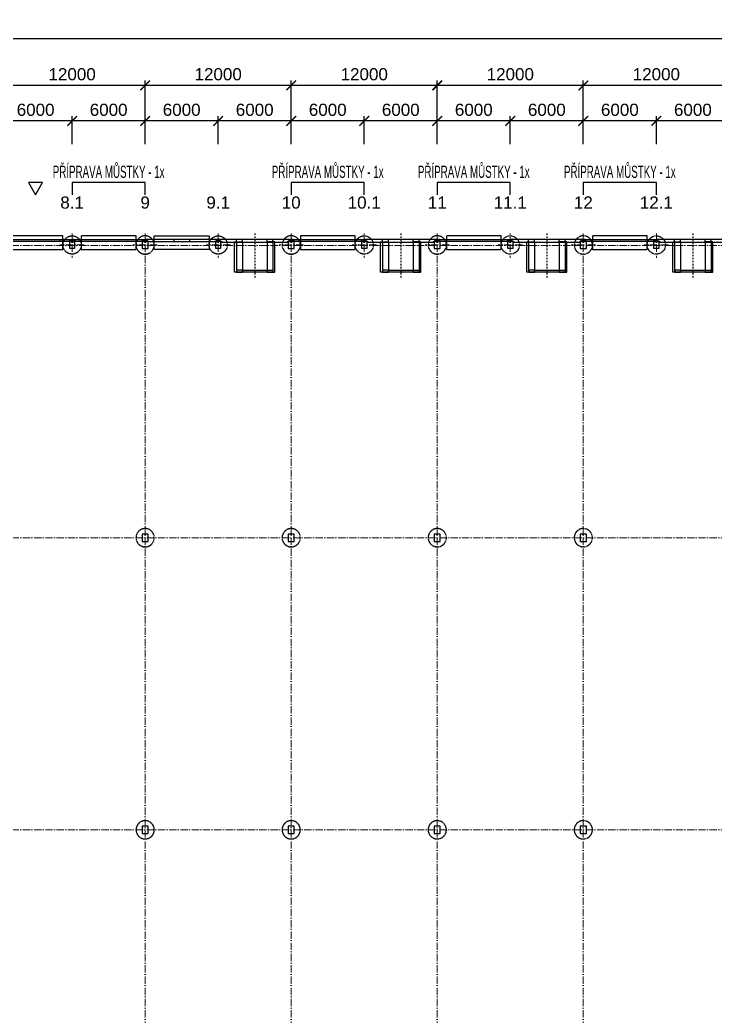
# Model space of a CAD drawing. Header units: millimetres. Extents: x 325046 to 1268204, y 1875583 to 2761998.
# Drawn here: x 791790 to 848904, y 2281945 to 2363789 of the extents above; entities that cross this region are included whole.
import ezdxf
from ezdxf.enums import TextEntityAlignment as Align

# ---------------------------------------------------------------- set-up
doc = ezdxf.new("R2010")
doc.units = ezdxf.units.MM
doc.header["$LTSCALE"] = 100
doc.header["$PDMODE"] = 65
for name, pattern in [('ACAD_ISO10W100', [18.5, 12, -3, 0.5, -3]), ('DASHDOT', [1, 0.5, -0.25, 0, -0.25]), ('DASHED', [0.75, 0.5, -0.25])]:
    doc.linetypes.add(name, pattern=pattern)
for name, color, linetype in [('005', 9, 'Continuous'), ('025', 1, 'Continuous'), ('035', 7, 'Continuous'), ('070', 6, 'Continuous'), ('KOTY', 2, 'Continuous'), ('Kóty osové', 5, 'Continuous')]:
    doc.layers.add(name, color=color, linetype=linetype)
doc.layers.add('Objekty - osy', color=5, linetype='ACAD_ISO10W100', lineweight=20)
doc.layers.add('Popis OS', color=7, linetype='Continuous', true_color=0xbd0a5d)
doc.layers.add('Příprava na dock', color=7, linetype='Continuous', true_color=0x616161)
doc.styles.add('ARIL-TENKÝ', font='arial.ttf')
doc.dimstyles.new('400', dxfattribs={"dimscale": 400, "dimtxt": 2.5, "dimasz": 2, "dimexe": 1, "dimexo": 12, "dimgap": 1, "dimtad": 1, "dimdec": 0, "dimzin": 0, "dimdsep": 46, "dimtxsty": 'ARIL-TENKÝ', "dimblk": 'ARCHTICK', "dimcen": 4, "dimdle": 1, "dimclrd": 256, "dimclre": 256, "dimclrt": 7, "dimadec": 0, "dimazin": 0, "dimtfac": 1, "dimtdec": 0, "dimtix": 1, "dimtofl": 0, "dimtmove": 0, "dimatfit": 0, "dimldrblk": 'OBLIQUE', "dimfxl": 1, "dimtolj": 1, "dimtzin": 0, "dimlwd": -1, "dimlwe": -1, "dimarcsym": 0})
pattern_1 = [(45, (5586535.7, -4538179.3), (22.09708691, -22.09708691), [])]
pattern_2 = [(315, (5140985.628, -6588046.055), (22.09708691, 22.09708691), [])]
pattern_3 = [(45, (4840985.628, -4728861.954), (22.09708691, -22.09708691), [])]

# ---------------------------------------------------------------- blocks, each defined once
blk = doc.blocks.new('H1 PU')
at = {"layer": 'Příprava na dock', "linetype": 'DASHED', "ltscale": 1.5}
blk.add_circle((1537736, -4876565), 750, dxfattribs=at)
blk = doc.blocks.new('mustek')
at = {"layer": 'Příprava na dock', "linetype": 'DASHED'}
for p, q in [((-285791, -4473831), (-283291, -4473831)), ((-285791, -4476831), (-283291, -4476831))]:
    blk.add_line(p, q, dxfattribs=at)
at = {"layer": 'Příprava na dock'}
for points in [[(-285791, -4473681), (-285791, -4473681), (-285791, -4474316), (-283291, -4474316), (-283291, -4474316), (-283291, -4473681), (-283291, -4473681), (-283291, -4473681), (-285791, -4473681), (-285791, -4473681), (-285791, -4473681), (-285791, -4473681)], [(-283291, -4474326), (-283291, -4476336), (-283441, -4476336), (-283441, -4474326), (-283291, -4474326)], [(-283291, -4476981), (-283291, -4476981), (-283291, -4476981), (-283291, -4476981), (-285791, -4476981), (-285791, -4476981), (-285791, -4476981), (-285791, -4476981), (-285791, -4476981), (-285791, -4476346), (-283291, -4476346), (-283291, -4476981)]]:
    blk.add_lwpolyline(points, dxfattribs=at)
at = {"layer": 'Příprava na dock', "linetype": 'DASHED'}
for points in [[(-283441, -4474326), (-283441, -4473841), (-283291, -4473841), (-283291, -4474326)], [(-283441, -4476332), (-283441, -4476821), (-283291, -4476821), (-283291, -4476336)]]:
    blk.add_lwpolyline(points, dxfattribs=at)
at = {"layer": 'Příprava na dock', "linetype": 'DASHDOT', "ltscale": 2.5}
blk.add_lwpolyline([(-286471, -4475331), (-282791, -4475331)], dxfattribs=at)
blk = doc.blocks.new('_ARCHTICK')
at = {"color": 0, "linetype": 'ByBlock', "const_width": 0.15}
blk.add_lwpolyline([(-0.5, -0.5), (0.5, 0.5)], dxfattribs=at)
blk = doc.blocks.new('*D1364')
at = {"layer": 'Defpoints', "color": 0, "transparency": 16777216}
for p in [(820079, 2355490), (820079, 2348788), (826079, 2348788)]:
    blk.add_point(p, dxfattribs=at)
at = {"layer": 'Kóty osové', "transparency": 16777216}
for p, q in [((820079, 2353588), (820079, 2355890)), ((826079, 2353588), (826079, 2355890)), ((826479, 2355490), (819679, 2355490))]:
    blk.add_line(p, q, dxfattribs=at)
at = {"layer": 'Kóty osové', "transparency": 16777216, "xscale": 800, "yscale": 800, "zscale": 800}
for p, rotation in [((820079, 2355490), 179.9999999999866), ((826079, 2355490), 359.9999999999867)]:
    blk.add_blockref('_ARCHTICK', p, dxfattribs=dict(at, rotation=rotation))
at = {"layer": 'Kóty osové', "color": 7, "transparency": 16777216, "insert": (823079, 2356401), "char_height": 1000, "attachment_point": 5, "style": 'ARIL-TENKÝ'}
blk.add_mtext('\\A1;6000', dxfattribs=at)
blk = doc.blocks.new('_Oblique')
at = {"color": 0, "lineweight": -2}
blk.add_line((-0.5, -0.5), (0.5, 0.5), dxfattribs=at)
blk = doc.blocks.new('*D1365')
at = {"layer": 'Defpoints', "color": 0, "transparency": 16777216}
for p in [(814079, 2355490), (814079, 2348788), (820079, 2348788)]:
    blk.add_point(p, dxfattribs=at)
at = {"layer": 'Kóty osové', "transparency": 16777216}
for p, q in [((814079, 2353588), (814079, 2355890)), ((820079, 2353588), (820079, 2355890)), ((820479, 2355490), (813679, 2355490))]:
    blk.add_line(p, q, dxfattribs=at)
at = {"layer": 'Kóty osové', "transparency": 16777216, "xscale": 800, "yscale": 800, "zscale": 800, "rotation": 180}
blk.add_blockref('_ARCHTICK', (814079, 2355490), dxfattribs=at)
at = {"layer": 'Kóty osové', "transparency": 16777216, "xscale": 800, "yscale": 800, "zscale": 800}
blk.add_blockref('_ARCHTICK', (820079, 2355490), dxfattribs=at)
at = {"layer": 'Kóty osové', "color": 7, "transparency": 16777216, "insert": (817079, 2356401), "char_height": 1000, "attachment_point": 5, "style": 'ARIL-TENKÝ'}
blk.add_mtext('\\A1;6000', dxfattribs=at)
blk = doc.blocks.new('*D1366')
at = {"layer": 'Defpoints', "color": 0, "transparency": 16777216}
for p in [(808079, 2355490), (808079, 2348788), (814079, 2348788)]:
    blk.add_point(p, dxfattribs=at)
at = {"layer": 'Kóty osové', "transparency": 16777216}
for p, q in [((808079, 2353588), (808079, 2355890)), ((814079, 2353588), (814079, 2355890)), ((814479, 2355490), (807679, 2355490))]:
    blk.add_line(p, q, dxfattribs=at)
at = {"layer": 'Kóty osové', "transparency": 16777216, "xscale": 800, "yscale": 800, "zscale": 800, "rotation": 180}
blk.add_blockref('_ARCHTICK', (808079, 2355490), dxfattribs=at)
at = {"layer": 'Kóty osové', "transparency": 16777216, "xscale": 800, "yscale": 800, "zscale": 800}
blk.add_blockref('_ARCHTICK', (814079, 2355490), dxfattribs=at)
at = {"layer": 'Kóty osové', "color": 7, "transparency": 16777216, "insert": (811079, 2356401), "char_height": 1000, "attachment_point": 5, "style": 'ARIL-TENKÝ'}
blk.add_mtext('\\A1;6000', dxfattribs=at)
blk = doc.blocks.new('*D1367')
at = {"layer": 'Defpoints', "color": 0, "transparency": 16777216}
for p in [(802079, 2355490), (802079, 2348788), (808079, 2348788)]:
    blk.add_point(p, dxfattribs=at)
at = {"layer": 'Kóty osové', "transparency": 16777216}
for p, q in [((802079, 2353588), (802079, 2355890)), ((808079, 2353588), (808079, 2355890)), ((808479, 2355490), (801679, 2355490))]:
    blk.add_line(p, q, dxfattribs=at)
at = {"layer": 'Kóty osové', "transparency": 16777216, "xscale": 800, "yscale": 800, "zscale": 800, "rotation": 180}
blk.add_blockref('_ARCHTICK', (802079, 2355490), dxfattribs=at)
at = {"layer": 'Kóty osové', "transparency": 16777216, "xscale": 800, "yscale": 800, "zscale": 800}
blk.add_blockref('_ARCHTICK', (808079, 2355490), dxfattribs=at)
at = {"layer": 'Kóty osové', "color": 7, "transparency": 16777216, "insert": (805079, 2356401), "char_height": 1000, "attachment_point": 5, "style": 'ARIL-TENKÝ'}
blk.add_mtext('\\A1;6000', dxfattribs=at)
blk = doc.blocks.new('*D1368')
at = {"layer": 'Defpoints', "color": 0, "transparency": 16777216}
for p in [(796079, 2355490), (796079, 2348788), (802079, 2348788)]:
    blk.add_point(p, dxfattribs=at)
at = {"layer": 'Kóty osové', "transparency": 16777216}
for p, q in [((796079, 2353588), (796079, 2355890)), ((802079, 2353588), (802079, 2355890)), ((802479, 2355490), (795679, 2355490))]:
    blk.add_line(p, q, dxfattribs=at)
at = {"layer": 'Kóty osové', "transparency": 16777216, "xscale": 800, "yscale": 800, "zscale": 800, "rotation": 180}
blk.add_blockref('_ARCHTICK', (796079, 2355490), dxfattribs=at)
at = {"layer": 'Kóty osové', "transparency": 16777216, "xscale": 800, "yscale": 800, "zscale": 800}
blk.add_blockref('_ARCHTICK', (802079, 2355490), dxfattribs=at)
at = {"layer": 'Kóty osové', "color": 7, "transparency": 16777216, "insert": (799079, 2356401), "char_height": 1000, "attachment_point": 5, "style": 'ARIL-TENKÝ'}
blk.add_mtext('\\A1;6000', dxfattribs=at)
blk = doc.blocks.new('*D1369')
at = {"layer": 'Defpoints', "color": 0, "transparency": 16777216}
for p in [(790079, 2355490), (790079, 2348788), (796079, 2348788)]:
    blk.add_point(p, dxfattribs=at)
at = {"layer": 'Kóty osové', "transparency": 16777216}
for p, q in [((790079, 2353588), (790079, 2355890)), ((796079, 2353588), (796079, 2355890)), ((796479, 2355490), (789679, 2355490))]:
    blk.add_line(p, q, dxfattribs=at)
at = {"layer": 'Kóty osové', "transparency": 16777216, "xscale": 800, "yscale": 800, "zscale": 800, "rotation": 180}
blk.add_blockref('_ARCHTICK', (790079, 2355490), dxfattribs=at)
at = {"layer": 'Kóty osové', "transparency": 16777216, "xscale": 800, "yscale": 800, "zscale": 800}
blk.add_blockref('_ARCHTICK', (796079, 2355490), dxfattribs=at)
at = {"layer": 'Kóty osové', "color": 7, "transparency": 16777216, "insert": (793079, 2356401), "char_height": 1000, "attachment_point": 5, "style": 'ARIL-TENKÝ'}
blk.add_mtext('\\A1;6000', dxfattribs=at)
blk = doc.blocks.new('*D1401')
at = {"layer": 'Defpoints', "color": 0, "transparency": 16777216}
for p in [(844079, 2355490), (844079, 2348788), (850079, 2348788)]:
    blk.add_point(p, dxfattribs=at)
at = {"layer": 'Kóty osové', "transparency": 16777216}
for p, q in [((844079, 2353588), (844079, 2355890)), ((850079, 2353588), (850079, 2355890)), ((850479, 2355490), (843679, 2355490))]:
    blk.add_line(p, q, dxfattribs=at)
at = {"layer": 'Kóty osové', "transparency": 16777216, "xscale": 800, "yscale": 800, "zscale": 800, "rotation": 180}
blk.add_blockref('_ARCHTICK', (844079, 2355490), dxfattribs=at)
at = {"layer": 'Kóty osové', "transparency": 16777216, "xscale": 800, "yscale": 800, "zscale": 800}
blk.add_blockref('_ARCHTICK', (850079, 2355490), dxfattribs=at)
at = {"layer": 'Kóty osové', "color": 7, "transparency": 16777216, "insert": (847079, 2356401), "char_height": 1000, "attachment_point": 5, "style": 'ARIL-TENKÝ'}
blk.add_mtext('\\A1;6000', dxfattribs=at)
blk = doc.blocks.new('*D1402')
at = {"layer": 'Defpoints', "color": 0, "transparency": 16777216}
for p in [(838079, 2355490), (838079, 2348788), (844079, 2348788)]:
    blk.add_point(p, dxfattribs=at)
at = {"layer": 'Kóty osové', "transparency": 16777216}
for p, q in [((838079, 2353588), (838079, 2355890)), ((844079, 2353588), (844079, 2355890)), ((844479, 2355490), (837679, 2355490))]:
    blk.add_line(p, q, dxfattribs=at)
at = {"layer": 'Kóty osové', "transparency": 16777216, "xscale": 800, "yscale": 800, "zscale": 800, "rotation": 180}
blk.add_blockref('_ARCHTICK', (838079, 2355490), dxfattribs=at)
at = {"layer": 'Kóty osové', "transparency": 16777216, "xscale": 800, "yscale": 800, "zscale": 800}
blk.add_blockref('_ARCHTICK', (844079, 2355490), dxfattribs=at)
at = {"layer": 'Kóty osové', "color": 7, "transparency": 16777216, "insert": (841079, 2356401), "char_height": 1000, "attachment_point": 5, "style": 'ARIL-TENKÝ'}
blk.add_mtext('\\A1;6000', dxfattribs=at)
blk = doc.blocks.new('*D1403')
at = {"layer": 'Defpoints', "color": 0, "transparency": 16777216}
for p in [(832079, 2355490), (832079, 2348788), (838079, 2348788)]:
    blk.add_point(p, dxfattribs=at)
at = {"layer": 'Kóty osové', "transparency": 16777216}
for p, q in [((832079, 2353588), (832079, 2355890)), ((838079, 2353588), (838079, 2355890)), ((838479, 2355490), (831679, 2355490))]:
    blk.add_line(p, q, dxfattribs=at)
at = {"layer": 'Kóty osové', "transparency": 16777216, "xscale": 800, "yscale": 800, "zscale": 800, "rotation": 180}
blk.add_blockref('_ARCHTICK', (832079, 2355490), dxfattribs=at)
at = {"layer": 'Kóty osové', "transparency": 16777216, "xscale": 800, "yscale": 800, "zscale": 800}
blk.add_blockref('_ARCHTICK', (838079, 2355490), dxfattribs=at)
at = {"layer": 'Kóty osové', "color": 7, "transparency": 16777216, "insert": (835079, 2356401), "char_height": 1000, "attachment_point": 5, "style": 'ARIL-TENKÝ'}
blk.add_mtext('\\A1;6000', dxfattribs=at)
blk = doc.blocks.new('*D1404')
at = {"layer": 'Defpoints', "color": 0, "transparency": 16777216}
for p in [(826079, 2355490), (826079, 2348788), (832079, 2348788)]:
    blk.add_point(p, dxfattribs=at)
at = {"layer": 'Kóty osové', "transparency": 16777216}
for p, q in [((826079, 2353588), (826079, 2355890)), ((832079, 2353588), (832079, 2355890)), ((832479, 2355490), (825679, 2355490))]:
    blk.add_line(p, q, dxfattribs=at)
at = {"layer": 'Kóty osové', "transparency": 16777216, "xscale": 800, "yscale": 800, "zscale": 800, "rotation": 180}
blk.add_blockref('_ARCHTICK', (826079, 2355490), dxfattribs=at)
at = {"layer": 'Kóty osové', "transparency": 16777216, "xscale": 800, "yscale": 800, "zscale": 800}
blk.add_blockref('_ARCHTICK', (832079, 2355490), dxfattribs=at)
at = {"layer": 'Kóty osové', "color": 7, "transparency": 16777216, "insert": (829079, 2356401), "char_height": 1000, "attachment_point": 5, "style": 'ARIL-TENKÝ'}
blk.add_mtext('\\A1;6000', dxfattribs=at)
blk = doc.blocks.new('*D1433')
at = {"layer": 'Defpoints', "color": 0, "transparency": 16777216}
for p in [(790079, 2358409), (802079, 2353588), (790079, 2348908)]:
    blk.add_point(p, dxfattribs=at)
at = {"layer": 'Kóty osové', "transparency": 16777216}
for p, q in [((790079, 2353708), (790079, 2358809)), ((802079, 2358388), (802079, 2358809)), ((802479, 2358409), (789679, 2358409))]:
    blk.add_line(p, q, dxfattribs=at)
at = {"layer": 'Kóty osové', "transparency": 16777216, "xscale": 800, "yscale": 800, "zscale": 800, "rotation": 180}
blk.add_blockref('_ARCHTICK', (790079, 2358409), dxfattribs=at)
at = {"layer": 'Kóty osové', "transparency": 16777216, "xscale": 800, "yscale": 800, "zscale": 800}
blk.add_blockref('_ARCHTICK', (802079, 2358409), dxfattribs=at)
at = {"layer": 'Kóty osové', "color": 7, "transparency": 16777216, "insert": (796079, 2359319), "char_height": 1000, "attachment_point": 5, "style": 'ARIL-TENKÝ'}
blk.add_mtext('\\A1;12000', dxfattribs=at)
blk = doc.blocks.new('*D1434')
at = {"layer": 'Defpoints', "color": 0, "transparency": 16777216}
for p in [(802079, 2358409), (814079, 2353588), (802079, 2348908)]:
    blk.add_point(p, dxfattribs=at)
at = {"layer": 'Kóty osové', "transparency": 16777216}
for p, q in [((802079, 2353708), (802079, 2358809)), ((814079, 2358388), (814079, 2358809)), ((814479, 2358409), (801679, 2358409))]:
    blk.add_line(p, q, dxfattribs=at)
at = {"layer": 'Kóty osové', "transparency": 16777216, "xscale": 800, "yscale": 800, "zscale": 800, "rotation": 180}
blk.add_blockref('_ARCHTICK', (802079, 2358409), dxfattribs=at)
at = {"layer": 'Kóty osové', "transparency": 16777216, "xscale": 800, "yscale": 800, "zscale": 800}
blk.add_blockref('_ARCHTICK', (814079, 2358409), dxfattribs=at)
at = {"layer": 'Kóty osové', "color": 7, "transparency": 16777216, "insert": (808079, 2359319), "char_height": 1000, "attachment_point": 5, "style": 'ARIL-TENKÝ'}
blk.add_mtext('\\A1;12000', dxfattribs=at)
blk = doc.blocks.new('*D1435')
at = {"layer": 'Defpoints', "color": 0, "transparency": 16777216}
for p in [(814079, 2358409), (826079, 2353588), (814079, 2348908)]:
    blk.add_point(p, dxfattribs=at)
at = {"layer": 'Kóty osové', "transparency": 16777216}
for p, q in [((814079, 2353708), (814079, 2358809)), ((826079, 2358388), (826079, 2358809)), ((826479, 2358409), (813679, 2358409))]:
    blk.add_line(p, q, dxfattribs=at)
at = {"layer": 'Kóty osové', "transparency": 16777216, "xscale": 800, "yscale": 800, "zscale": 800, "rotation": 180}
blk.add_blockref('_ARCHTICK', (814079, 2358409), dxfattribs=at)
at = {"layer": 'Kóty osové', "transparency": 16777216, "xscale": 800, "yscale": 800, "zscale": 800}
blk.add_blockref('_ARCHTICK', (826079, 2358409), dxfattribs=at)
at = {"layer": 'Kóty osové', "color": 7, "transparency": 16777216, "insert": (820079, 2359319), "char_height": 1000, "attachment_point": 5, "style": 'ARIL-TENKÝ'}
blk.add_mtext('\\A1;12000', dxfattribs=at)
blk = doc.blocks.new('*D1436')
at = {"layer": 'Defpoints', "color": 0, "transparency": 16777216}
for p in [(826079, 2358409), (838079, 2353588), (826079, 2348908)]:
    blk.add_point(p, dxfattribs=at)
at = {"layer": 'Kóty osové', "transparency": 16777216}
for p, q in [((826079, 2353708), (826079, 2358809)), ((838079, 2358388), (838079, 2358809)), ((838479, 2358409), (825679, 2358409))]:
    blk.add_line(p, q, dxfattribs=at)
at = {"layer": 'Kóty osové', "transparency": 16777216, "xscale": 800, "yscale": 800, "zscale": 800, "rotation": 180}
blk.add_blockref('_ARCHTICK', (826079, 2358409), dxfattribs=at)
at = {"layer": 'Kóty osové', "transparency": 16777216, "xscale": 800, "yscale": 800, "zscale": 800}
blk.add_blockref('_ARCHTICK', (838079, 2358409), dxfattribs=at)
at = {"layer": 'Kóty osové', "color": 7, "transparency": 16777216, "insert": (832079, 2359319), "char_height": 1000, "attachment_point": 5, "style": 'ARIL-TENKÝ'}
blk.add_mtext('\\A1;12000', dxfattribs=at)
blk = doc.blocks.new('*D1437')
at = {"layer": 'Defpoints', "color": 0, "transparency": 16777216}
for p in [(838079, 2358409), (850079, 2353588), (838079, 2348908)]:
    blk.add_point(p, dxfattribs=at)
at = {"layer": 'Kóty osové', "transparency": 16777216}
for p, q in [((838079, 2353708), (838079, 2358809)), ((850079, 2358388), (850079, 2358809)), ((850479, 2358409), (837679, 2358409))]:
    blk.add_line(p, q, dxfattribs=at)
at = {"layer": 'Kóty osové', "transparency": 16777216, "xscale": 800, "yscale": 800, "zscale": 800, "rotation": 180}
blk.add_blockref('_ARCHTICK', (838079, 2358409), dxfattribs=at)
at = {"layer": 'Kóty osové', "transparency": 16777216, "xscale": 800, "yscale": 800, "zscale": 800}
blk.add_blockref('_ARCHTICK', (850079, 2358409), dxfattribs=at)
at = {"layer": 'Kóty osové', "color": 7, "transparency": 16777216, "insert": (844079, 2359319), "char_height": 1000, "attachment_point": 5, "style": 'ARIL-TENKÝ'}
blk.add_mtext('\\A1;12000', dxfattribs=at)
blk = doc.blocks.new('ZN15_PU')
at = {"layer": '005'}
h = blk.add_hatch(dxfattribs=at)
h.set_pattern_fill('ANSI31', color=256, scale=250, angle=90)
h.set_pattern_definition(pattern_1)
edge = h.paths.add_edge_path()
edge.add_line((1326099, -5523250), (1326099, -5523131))
edge.add_line((1326099, -5523131), (1326219, -5523131))
edge.add_line((1326219, -5523133), (1326219, -5523251))
edge.add_line((1326219, -5523251), (1326099, -5523251))
h = blk.add_hatch(dxfattribs=at)
h.set_pattern_fill('ANSI31', color=256, scale=250, angle=90)
h.set_pattern_definition(pattern_1)
edge = h.paths.add_edge_path()
edge.add_line((1332059, -5523241), (1332059, -5523131))
edge.add_line((1332059, -5523131), (1331939, -5523131))
edge.add_line((1331939, -5523141), (1331939, -5523251))
edge.add_line((1331939, -5523251), (1332059, -5523251))
at = {"layer": '005', "linetype": 'DASHDOT'}
for points in [[(1326049, -5523191), (1326269, -5523191)], [(1326159, -5523301), (1326159, -5523081)], [(1332109, -5523191), (1331889, -5523191)], [(1331999, -5523301), (1331999, -5523081)]]:
    blk.add_lwpolyline(points, dxfattribs=at)
at = {"layer": '025', "linetype": 'DASHED'}
blk.add_lwpolyline([(1331329, -5523561), (1326829, -5523561), (1326829, -5522461), (1331329, -5522461)], close=True, dxfattribs=at)
at = {"layer": '025'}
for points in [[(1326099, -5523251), (1326099, -5523131), (1326219, -5523131), (1326219, -5523251), (1326099, -5523251)], [(1332059, -5523251), (1332059, -5523131), (1331939, -5523131), (1331939, -5523251), (1332059, -5523251)]]:
    blk.add_lwpolyline(points, dxfattribs=at)
at = {"layer": '035', "ltscale": 0.5}
blk.add_lwpolyline([(1326089, -5523261), (1332069, -5523261), (1332069, -5523121), (1331809, -5523121), (1331809, -5523101), (1326349, -5523101), (1326349, -5523121), (1326089, -5523121)], close=True, dxfattribs=at)
at = {"layer": '035'}
for points in [[(1326089, -5523261), (1326089, -5523121), (1326229, -5523121), (1326229, -5523261)], [(1332069, -5523261), (1332069, -5523121), (1331929, -5523121), (1331929, -5523261)]]:
    blk.add_lwpolyline(points, close=True, dxfattribs=at)
for points in [[(1326219, -5523131), (1326219, -5523121)], [(1326219, -5523131), (1326219, -5523121)], [(1326219, -5523251), (1326219, -5523261)], [(1326219, -5523251), (1326219, -5523261)], [(1331939, -5523131), (1331939, -5523121)], [(1331939, -5523131), (1331939, -5523121)], [(1331939, -5523251), (1331939, -5523261)], [(1331939, -5523251), (1331939, -5523261)]]:
    blk.add_lwpolyline(points, dxfattribs=at)
blk = doc.blocks.new('ZN9')
at = {"layer": '005'}
h = blk.add_hatch(dxfattribs=at)
h.set_pattern_fill('ANSI31', color=256, scale=250, angle=360)
h.set_pattern_definition([(45, (2111220.89, -1291173.425), (-22.09708691, 22.09708691), [])])
edge = h.paths.add_edge_path()
edge.add_line((1126159, -5545650), (1126269, -5545650))
edge.add_line((1126269, -5545650), (1126269, -5545770))
edge.add_line((1126259, -5545770), (1126149, -5545770))
edge.add_line((1126149, -5545770), (1126149, -5545650))
h = blk.add_hatch(dxfattribs=at)
h.set_pattern_fill('ANSI31', color=256, scale=250, angle=360)
h.set_pattern_definition([(315, (2111220.89, -9806087.146), (-22.09708691, -22.09708691), [])])
edge = h.paths.add_edge_path()
edge.add_line((1126159, -5551610), (1126269, -5551610))
edge.add_line((1126269, -5551610), (1126269, -5551490))
edge.add_line((1126259, -5551490), (1126149, -5551490))
edge.add_line((1126149, -5551490), (1126149, -5551610))
at = {"layer": '005', "linetype": 'DASHDOT'}
for points in [[(1126099, -5545710), (1126319, -5545710)], [(1126209, -5545600), (1126209, -5545820)], [(1126209, -5551660), (1126209, -5551440)], [(1126099, -5551550), (1126319, -5551550)]]:
    blk.add_lwpolyline(points, dxfattribs=at)
at = {"layer": '025'}
for points in [[(1126149, -5545650), (1126269, -5545650), (1126269, -5545770), (1126149, -5545770), (1126149, -5545650)], [(1126149, -5551610), (1126269, -5551610), (1126269, -5551490), (1126149, -5551490), (1126149, -5551610)]]:
    blk.add_lwpolyline(points, dxfattribs=at)
at = {"layer": '035', "ltscale": 0.5}
blk.add_lwpolyline([(1126139, -5551620), (1126139, -5545640), (1126279, -5545640), (1126279, -5545900), (1126339, -5545900), (1126339, -5551360), (1126279, -5551360), (1126279, -5551620)], close=True, dxfattribs=at)
at = {"layer": '035'}
for points in [[(1126139, -5545640), (1126279, -5545640), (1126279, -5545780), (1126139, -5545780)], [(1126139, -5551620), (1126279, -5551620), (1126279, -5551480), (1126139, -5551480)]]:
    blk.add_lwpolyline(points, close=True, dxfattribs=at)
for points in [[(1126149, -5545770), (1126139, -5545770)], [(1126149, -5545770), (1126139, -5545770)], [(1126269, -5545770), (1126279, -5545770)], [(1126269, -5545770), (1126279, -5545770)], [(1126339, -5547615), (1126139, -5547615)], [(1126339, -5549645), (1126139, -5549645)], [(1126149, -5551490), (1126139, -5551490)], [(1126149, -5551490), (1126139, -5551490)], [(1126269, -5551490), (1126279, -5551490)], [(1126269, -5551490), (1126279, -5551490)]]:
    blk.add_lwpolyline(points, dxfattribs=at)
at = {"layer": '035', "linetype": 'DASHED'}
for points in [[(1126339, -5547130), (1126139, -5547130)], [(1126339, -5550130), (1126139, -5550130)]]:
    blk.add_lwpolyline(points, dxfattribs=at)
blk = doc.blocks.new('ZN15.1_PU')
at = {"layer": '005'}
h = blk.add_hatch(dxfattribs=at)
h.set_pattern_fill('ANSI31', color=256, scale=250, angle=270)
h.set_pattern_definition(pattern_2)
edge = h.paths.add_edge_path()
edge.add_line((880549, -5602975), (880549, -5603094))
edge.add_line((880549, -5603094), (880669, -5603094))
edge.add_line((880669, -5603093), (880669, -5602974))
edge.add_line((880669, -5602974), (880549, -5602974))
h = blk.add_hatch(dxfattribs=at)
h.set_pattern_fill('ANSI31', color=256, scale=250, angle=270)
h.set_pattern_definition(pattern_2)
edge = h.paths.add_edge_path()
edge.add_line((886509, -5602984), (886509, -5603094))
edge.add_line((886509, -5603094), (886389, -5603094))
edge.add_line((886389, -5603084), (886389, -5602974))
edge.add_line((886389, -5602974), (886509, -5602974))
at = {"layer": '005', "linetype": 'DASHDOT'}
for points in [[(880499, -5603034), (880719, -5603034)], [(880609, -5602924), (880609, -5603144)], [(886559, -5603034), (886339, -5603034)], [(886449, -5602924), (886449, -5603144)]]:
    blk.add_lwpolyline(points, dxfattribs=at)
at = {"layer": '025'}
for points in [[(880549, -5602974), (880549, -5603094), (880669, -5603094), (880669, -5602974), (880549, -5602974)], [(886509, -5602974), (886509, -5603094), (886389, -5603094), (886389, -5602974), (886509, -5602974)]]:
    blk.add_lwpolyline(points, dxfattribs=at)
at = {"layer": '025', "linetype": 'DASHED'}
blk.add_lwpolyline([(885779, -5602664), (881279, -5602664), (881279, -5603764), (885779, -5603764)], close=True, dxfattribs=at)
at = {"layer": '035', "ltscale": 0.5}
blk.add_lwpolyline([(880539, -5602964), (886519, -5602964), (886519, -5603104), (886259, -5603104), (886259, -5603124), (880799, -5603124), (880799, -5603104), (880539, -5603104)], close=True, dxfattribs=at)
at = {"layer": '035'}
for points in [[(880539, -5602964), (880539, -5603104), (880679, -5603104), (880679, -5602964)], [(886519, -5602964), (886519, -5603104), (886379, -5603104), (886379, -5602964)]]:
    blk.add_lwpolyline(points, close=True, dxfattribs=at)
for points in [[(880669, -5602974), (880669, -5602964)], [(880669, -5602974), (880669, -5602964)], [(880669, -5603094), (880669, -5603104)], [(880669, -5603094), (880669, -5603104)], [(881529, -5602964), (881529, -5603124)], [(885529, -5602964), (885529, -5603124)], [(886389, -5602974), (886389, -5602964)], [(886389, -5602974), (886389, -5602964)], [(886389, -5603094), (886389, -5603104)], [(886389, -5603094), (886389, -5603104)]]:
    blk.add_lwpolyline(points, dxfattribs=at)
blk = doc.blocks.new('ZN15.2_PU')
at = {"layer": '005'}
h = blk.add_hatch(dxfattribs=at)
h.set_pattern_fill('ANSI31', color=256, scale=250, angle=90)
h.set_pattern_definition(pattern_3)
edge = h.paths.add_edge_path()
edge.add_line((580549, -5713933), (580549, -5713814))
edge.add_line((580549, -5713814), (580669, -5713814))
edge.add_line((580669, -5713815), (580669, -5713934))
edge.add_line((580669, -5713934), (580549, -5713934))
h = blk.add_hatch(dxfattribs=at)
h.set_pattern_fill('ANSI31', color=256, scale=250, angle=90)
h.set_pattern_definition(pattern_3)
edge = h.paths.add_edge_path()
edge.add_line((586509, -5713924), (586509, -5713814))
edge.add_line((586509, -5713814), (586389, -5713814))
edge.add_line((586389, -5713824), (586389, -5713934))
edge.add_line((586389, -5713934), (586509, -5713934))
at = {"layer": '005', "linetype": 'DASHDOT'}
for points in [[(580499, -5713874), (580719, -5713874)], [(580609, -5713984), (580609, -5713764)], [(586559, -5713874), (586339, -5713874)], [(586449, -5713984), (586449, -5713764)]]:
    blk.add_lwpolyline(points, dxfattribs=at)
at = {"layer": '025', "linetype": 'DASHED'}
blk.add_lwpolyline([(585779, -5714244), (581279, -5714244), (581279, -5713144), (585779, -5713144)], close=True, dxfattribs=at)
at = {"layer": '025'}
for points in [[(580549, -5713934), (580549, -5713814), (580669, -5713814), (580669, -5713934), (580549, -5713934)], [(586509, -5713934), (586509, -5713814), (586389, -5713814), (586389, -5713934), (586509, -5713934)]]:
    blk.add_lwpolyline(points, dxfattribs=at)
at = {"layer": '035', "ltscale": 0.5}
blk.add_lwpolyline([(580539, -5713944), (586519, -5713944), (586519, -5713804), (586259, -5713804), (586259, -5713784), (580799, -5713784), (580799, -5713804), (580539, -5713804)], close=True, dxfattribs=at)
at = {"layer": '035'}
for points in [[(580539, -5713944), (580539, -5713804), (580679, -5713804), (580679, -5713944)], [(586519, -5713944), (586519, -5713804), (586379, -5713804), (586379, -5713944)]]:
    blk.add_lwpolyline(points, close=True, dxfattribs=at)
for points in [[(580669, -5713814), (580669, -5713804)], [(580669, -5713814), (580669, -5713804)], [(580669, -5713934), (580669, -5713944)], [(580669, -5713934), (580669, -5713944)], [(582879, -5713944), (582879, -5713784)], [(584179, -5713944), (584179, -5713784)], [(586389, -5713814), (586389, -5713804)], [(586389, -5713814), (586389, -5713804)], [(586389, -5713934), (586389, -5713944)], [(586389, -5713934), (586389, -5713944)]]:
    blk.add_lwpolyline(points, dxfattribs=at)
blk = doc.blocks.new('*D1562')
at = {"layer": 'Defpoints', "color": 0, "transparency": 16777216}
for p in [(705684, 2362222), (705684, 2345719), (1078474, 2345719)]:
    blk.add_point(p, dxfattribs=at)
at = {"layer": 'Kóty osové', "transparency": 16777216}
for p, q in [((1078874, 2362222), (705284, 2362222)), ((705684, 2350519), (705684, 2362622)), ((1078474, 2350519), (1078474, 2362622))]:
    blk.add_line(p, q, dxfattribs=at)
at = {"layer": 'Kóty osové', "transparency": 16777216, "xscale": 800, "yscale": 800, "zscale": 800, "rotation": 180}
blk.add_blockref('_ARCHTICK', (705684, 2362222), dxfattribs=at)
at = {"layer": 'Kóty osové', "transparency": 16777216, "xscale": 800, "yscale": 800, "zscale": 800}
blk.add_blockref('_ARCHTICK', (1078474, 2362222), dxfattribs=at)
at = {"layer": 'Kóty osové', "color": 7, "transparency": 16777216, "insert": (892079, 2363133), "char_height": 1000, "attachment_point": 5, "style": 'ARIL-TENKÝ'}
blk.add_mtext('\\A1;372790', dxfattribs=at)

msp = doc.modelspace()

# ---------------------------------------------------------------- linework, layer by layer
at = {"layer": '025', "linetype": 'DASHED', "ltscale": 0.8}
for points in [[(796218.7, 2345571.1), (796218.7, 2345579.1), (795938.7, 2345579.1), (795938.7, 2345571.1)], [(796218.7, 2345571.1), (796218.7, 2345579.1), (795938.7, 2345579.1), (795938.7, 2345571.1)], [(802218.7, 2345571.1), (802218.7, 2345579.1), (801938.7, 2345579.1), (801938.7, 2345571.1)], [(802218.7, 2345571.1), (802218.7, 2345579.1), (801938.7, 2345579.1), (801938.7, 2345571.1)], [(808218.7, 2345571.1), (808218.7, 2345579.1), (807938.7, 2345579.1), (807938.7, 2345571.1)], [(808218.7, 2345571.1), (808218.7, 2345579.1), (807938.7, 2345579.1), (807938.7, 2345571.1)], [(814218.7, 2345571.1), (814218.7, 2345579.1), (813938.7, 2345579.1), (813938.7, 2345571.1)], [(814218.7, 2345571.1), (814218.7, 2345579.1), (813938.7, 2345579.1), (813938.7, 2345571.1)], [(820218.7, 2345571.1), (820218.7, 2345579.1), (819938.7, 2345579.1), (819938.7, 2345571.1)], [(820218.7, 2345571.1), (820218.7, 2345579.1), (819938.7, 2345579.1), (819938.7, 2345571.1)], [(826218.7, 2345571.1), (826218.7, 2345579.1), (825938.7, 2345579.1), (825938.7, 2345571.1)], [(826218.7, 2345571.1), (826218.7, 2345579.1), (825938.7, 2345579.1), (825938.7, 2345571.1)], [(832218.7, 2345571.1), (832218.7, 2345579.1), (831938.7, 2345579.1), (831938.7, 2345571.1)], [(832218.7, 2345571.1), (832218.7, 2345579.1), (831938.7, 2345579.1), (831938.7, 2345571.1)], [(838218.7, 2345571.1), (838218.7, 2345579.1), (837938.7, 2345579.1), (837938.7, 2345571.1)], [(838218.7, 2345571.1), (838218.7, 2345579.1), (837938.7, 2345579.1), (837938.7, 2345571.1)], [(844218.7, 2345571.1), (844218.7, 2345579.1), (843938.7, 2345579.1), (843938.7, 2345571.1)], [(844218.7, 2345571.1), (844218.7, 2345579.1), (843938.7, 2345579.1), (843938.7, 2345571.1)]]:
    msp.add_lwpolyline(points, close=True, dxfattribs=at)
at = {"layer": '035', "linetype": 'DASHED', "ltscale": 0.8}
for points in [[(795928.7, 2345599.1), (795938.7, 2345579.1), (796218.7, 2345579.1), (796228.7, 2345599.1)], [(795928.7, 2345599.1), (795938.7, 2345579.1), (796218.7, 2345579.1), (796228.7, 2345599.1)], [(801928.7, 2345599.1), (801938.7, 2345579.1), (802218.7, 2345579.1), (802228.7, 2345599.1)], [(801928.7, 2345599.1), (801938.7, 2345579.1), (802218.7, 2345579.1), (802228.7, 2345599.1)], [(807928.7, 2345599.1), (807938.7, 2345579.1), (808218.7, 2345579.1), (808228.7, 2345599.1)], [(807928.7, 2345599.1), (807938.7, 2345579.1), (808218.7, 2345579.1), (808228.7, 2345599.1)], [(813928.7, 2345599.1), (813938.7, 2345579.1), (814218.7, 2345579.1), (814228.7, 2345599.1)], [(813928.7, 2345599.1), (813938.7, 2345579.1), (814218.7, 2345579.1), (814228.7, 2345599.1)], [(819928.7, 2345599.1), (819938.7, 2345579.1), (820218.7, 2345579.1), (820228.7, 2345599.1)], [(819928.7, 2345599.1), (819938.7, 2345579.1), (820218.7, 2345579.1), (820228.7, 2345599.1)], [(825928.7, 2345599.1), (825938.7, 2345579.1), (826218.7, 2345579.1), (826228.7, 2345599.1)], [(825928.7, 2345599.1), (825938.7, 2345579.1), (826218.7, 2345579.1), (826228.7, 2345599.1)], [(831928.7, 2345599.1), (831938.7, 2345579.1), (832218.7, 2345579.1), (832228.7, 2345599.1)], [(831928.7, 2345599.1), (831938.7, 2345579.1), (832218.7, 2345579.1), (832228.7, 2345599.1)], [(837928.7, 2345599.1), (837938.7, 2345579.1), (838218.7, 2345579.1), (838228.7, 2345599.1)], [(837928.7, 2345599.1), (837938.7, 2345579.1), (838218.7, 2345579.1), (838228.7, 2345599.1)], [(843928.7, 2345599.1), (843938.7, 2345579.1), (844218.7, 2345579.1), (844228.7, 2345599.1)], [(843928.7, 2345599.1), (843938.7, 2345579.1), (844218.7, 2345579.1), (844228.7, 2345599.1)]]:
    msp.add_lwpolyline(points, dxfattribs=at)
at = {"layer": '070', "ltscale": 0.5}
for points in [[(796278.7, 2344999.1), (795878.7, 2344999.1), (795878.7, 2345599.1), (796278.7, 2345599.1)], [(801828.7, 2344999.1), (802328.7, 2344999.1), (802328.7, 2345599.1), (801828.7, 2345599.1)], [(808278.7, 2344999.1), (807878.7, 2344999.1), (807878.7, 2345599.1), (808278.7, 2345599.1)], [(813828.7, 2344999.1), (814328.7, 2344999.1), (814328.7, 2345599.1), (813828.7, 2345599.1)], [(820278.7, 2344999.1), (819878.7, 2344999.1), (819878.7, 2345599.1), (820278.7, 2345599.1)], [(825828.7, 2344999.1), (826328.7, 2344999.1), (826328.7, 2345599.1), (825828.7, 2345599.1)], [(832278.7, 2344999.1), (831878.7, 2344999.1), (831878.7, 2345599.1), (832278.7, 2345599.1)], [(837828.7, 2344999.1), (838328.7, 2344999.1), (838328.7, 2345599.1), (837828.7, 2345599.1)], [(844278.7, 2344999.1), (843878.7, 2344999.1), (843878.7, 2345599.1), (844278.7, 2345599.1)], [(801828.7, 2320949.1), (802328.7, 2320949.1), (802328.7, 2321549.1), (801828.7, 2321549.1)], [(813828.7, 2320949.1), (814328.7, 2320949.1), (814328.7, 2321549.1), (813828.7, 2321549.1)], [(825828.7, 2320949.1), (826328.7, 2320949.1), (826328.7, 2321549.1), (825828.7, 2321549.1)], [(837828.7, 2320949.1), (838328.7, 2320949.1), (838328.7, 2321549.1), (837828.7, 2321549.1)], [(801828.7, 2296949.1), (802328.7, 2296949.1), (802328.7, 2297549.1), (801828.7, 2297549.1)], [(813828.7, 2296949.1), (814328.7, 2296949.1), (814328.7, 2297549.1), (813828.7, 2297549.1)], [(825828.7, 2296949.1), (826328.7, 2296949.1), (826328.7, 2297549.1), (825828.7, 2297549.1)], [(837828.7, 2296949.1), (838328.7, 2296949.1), (838328.7, 2297549.1), (837828.7, 2297549.1)]]:
    msp.add_lwpolyline(points, close=True, dxfattribs=at)
at = {"layer": 'Defpoints', "color": 4}
msp.add_lwpolyline([(792501.3, 2350421.4), (793078.7, 2349421.4), (793656, 2350421.4)], close=True, dxfattribs=at)
for points in [[(802078.7, 2349421.4), (802078.7, 2350421.4), (796078.7, 2350421.4), (796078.7, 2349421.4)], [(820078.7, 2349421.4), (820078.7, 2350421.4), (814078.7, 2350421.4), (814078.7, 2349421.4)], [(832078.7, 2349421.4), (832078.7, 2350421.4), (826078.7, 2350421.4), (826078.7, 2349421.4)], [(844078.7, 2349421.4), (844078.7, 2350421.4), (838078.7, 2350421.4), (838078.7, 2349421.4)]]:
    msp.add_lwpolyline(points, dxfattribs=at)
at = {"layer": 'Objekty - osy', "ltscale": 0.5}
for points in [[(796078.7, 2346249.1), (796078.7, 2344249.1)], [(802078.7, 2346249.1), (802078.7, 2224249.1)], [(808078.7, 2346249.1), (808078.7, 2344249.1)], [(814078.7, 2346249.1), (814078.7, 2224249.1)], [(820078.7, 2346249.1), (820078.7, 2344249.1)], [(826078.7, 2346249.1), (826078.7, 2224249.1)], [(832078.7, 2346249.1), (832078.7, 2344249.1)], [(838078.7, 2346249.1), (838078.7, 2224249.1)], [(844078.7, 2346249.1), (844078.7, 2344249.1)], [(705078.7, 2345249.1), (1079078.7, 2345249.1)], [(797078.7, 2345299.1), (795078.7, 2345299.1)], [(803078.7, 2345299.1), (801078.7, 2345299.1)], [(809078.7, 2345299.1), (807078.7, 2345299.1)], [(815078.7, 2345299.1), (813078.7, 2345299.1)], [(821078.7, 2345299.1), (819078.7, 2345299.1)], [(827078.7, 2345299.1), (825078.7, 2345299.1)], [(833078.7, 2345299.1), (831078.7, 2345299.1)], [(839078.7, 2345299.1), (837078.7, 2345299.1)], [(845078.7, 2345299.1), (843078.7, 2345299.1)], [(705078.7, 2321249.1), (1079078.7, 2321249.1)], [(705078.7, 2297249.1), (1079078.7, 2297249.1)]]:
    msp.add_lwpolyline(points, dxfattribs=at)

# ---------------------------------------------------------------- block references
at = {"layer": '005', "rotation": 90.00000000000006}
for p in [(-4080486.3, 807563.2), (-4068486.3, 807563.2), (-4056486.3, 807563.2), (-4044486.3, 807563.2), (-4032486.3, 807563.2)]:
    msp.add_blockref('H1 PU', p, dxfattribs=at)
at = {"layer": '005', "xscale": -1}
for p, rotation in [((-4074486.3, 3883035), 89.99999999999993), ((-4062486.3, 3883035), 89.99999999999984), ((-4050486.3, 3883035), 89.99999999999993), ((-4038486.3, 3883035), 89.99999999999984), ((-4074486.3, 3858985), 89.99999999999993), ((-4062486.3, 3858985), 89.99999999999993), ((-4050486.3, 3858985), 89.99999999999993), ((-4038486.3, 3858985), 89.99999999999993), ((-4074486.3, 3834985), 89.99999999999993), ((-4062486.3, 3834985), 89.99999999999993), ((-4050486.3, 3834985), 89.99999999999993), ((-4038486.3, 3834985), 89.99999999999993)]:
    msp.add_blockref('H1 PU', p, dxfattribs=dict(at, rotation=rotation))
at = {"layer": '035', "rotation": 270}
for p in [(5286409.4, 2059777.8), (5298409.4, 2059777.8), (5310409.4, 2059777.8), (5322409.4, 2059777.8)]:
    msp.add_blockref('mustek', p, dxfattribs=at)
at = {"layer": 'KOTY'}
msp.add_blockref('ZN15.1_PU', (-90450.1, 7948703.1), dxfattribs=at)
at = {"layer": 'KOTY', "xscale": -1}
for name, p, rotation in [('ZN15_PU', (-530000.2, -3177522.3), 180), ('ZN9', (-4737551.6, 3471877.9), 89.99999999999967), ('ZN15_PU', (-512000.2, -3177522.3), 180), ('ZN9', (-4725551.6, 3471877.9), 89.99999999999967), ('ZN15_PU', (-500000.2, -3177522.3), 180), ('ZN9', (-4713551.6, 3471877.9), 89.99999999999967), ('ZN15_PU', (-488000.2, -3177522.3), 180), ('ZN9', (-4701551.6, 3471877.9), 89.99999999999967)]:
    msp.add_blockref(name, p, dxfattribs=dict(at, rotation=rotation))
at = {"layer": 'KOTY', "rotation": 180}
msp.add_blockref('ZN15.2_PU', (1388607.4, -3368204.9), dxfattribs=at)

# ---------------------------------------------------------------- texts
at = {"layer": 'Defpoints', "color": 4, "width": 0.6}
for p in [(799078.7, 2351312.1), (817078.7, 2351312.1), (829078.7, 2351312.1), (841078.7, 2351312.1)]:
    msp.add_text('PŘÍPRAVA MŮSTKY - 1x', height=1000, dxfattribs=at).set_placement(p, align=Align.MIDDLE_CENTER)
at = {"layer": 'Popis OS', "linetype": 'ByBlock', "style": 'ARIL-TENKÝ'}
for s, p in [('8.1', (796078.7, 2348784.1)), ('9', (802078.7, 2348784.1)), ('9.1', (808078.7, 2348784.1)), ('10', (814078.7, 2348784.1)), ('10.1', (820078.7, 2348784.1)), ('11', (826078.7, 2348784.1)), ('11.1', (832078.7, 2348784.1)), ('12', (838078.7, 2348784.1)), ('12.1', (844078.7, 2348784.1))]:
    msp.add_text(s, height=1000, dxfattribs=at).set_placement(p, align=Align.MIDDLE_CENTER)

# ---------------------------------------------------------------- dimensions: what is measured, and where the dimension line sits
at = {"layer": 'Kóty osové'}
for base, p1, p2, picture, middle in [((705683.7, 2362222.2), (1078473.7, 2345719.1), (705683.7, 2345719.1), '*D1562', (892078.7, 2363133.1)), ((790078.7, 2358408.8), (802078.7, 2353587.9), (790078.7, 2348907.9), '*D1433', (796078.7, 2359319.3)), ((802078.7, 2358408.8), (814078.7, 2353587.9), (802078.7, 2348907.9), '*D1434', (808078.7, 2359319.3)), ((814078.7, 2358408.8), (826078.7, 2353587.9), (814078.7, 2348907.9), '*D1435', (820078.7, 2359319.3)), ((826078.7, 2358408.8), (838078.7, 2353587.9), (826078.7, 2348907.9), '*D1436', (832078.7, 2359319.3)), ((838078.7, 2358408.8), (850078.7, 2353587.9), (838078.7, 2348907.9), '*D1437', (844078.7, 2359319.3)), ((790078.7, 2355490), (796078.7, 2348787.9), (790078.7, 2348787.9), '*D1369', (793078.7, 2356400.6)), ((796078.7, 2355490), (802078.7, 2348787.9), (796078.7, 2348787.9), '*D1368', (799078.7, 2356400.6)), ((802078.7, 2355490), (808078.7, 2348787.9), (802078.7, 2348787.9), '*D1367', (805078.7, 2356400.6)), ((808078.7, 2355490), (814078.7, 2348787.9), (808078.7, 2348787.9), '*D1366', (811078.7, 2356400.6)), ((814078.7, 2355490), (820078.7, 2348787.9), (814078.7, 2348787.9), '*D1365', (817078.7, 2356400.6)), ((826078.7, 2355490), (832078.7, 2348787.9), (826078.7, 2348787.9), '*D1404', (829078.7, 2356400.6)), ((832078.7, 2355490), (838078.7, 2348787.9), (832078.7, 2348787.9), '*D1403', (835078.7, 2356400.6)), ((838078.7, 2355490), (844078.7, 2348787.9), (838078.7, 2348787.9), '*D1402', (841078.7, 2356400.6)), ((844078.7, 2355490), (850078.7, 2348787.9), (844078.7, 2348787.9), '*D1401', (847078.7, 2356400.6))]:
    dim = msp.add_linear_dim(base=base, p1=p1, p2=p2, dimstyle='400', override={"dimtmove": 1}, dxfattribs=at)
    dim.commit()
    dim.dimension.update_dxf_attribs({"geometry": picture, "text_midpoint": middle})
dim = msp.add_aligned_dim(p1=(826078.7, 2348787.9), p2=(820078.7, 2348787.9), distance=-6702.1, dimstyle='400', dxfattribs=at)
dim.commit()
dim.dimension.update_dxf_attribs({"geometry": '*D1364', "text_midpoint": (823078.7, 2356400.6)})

doc.saveas('drawing.dxf')
